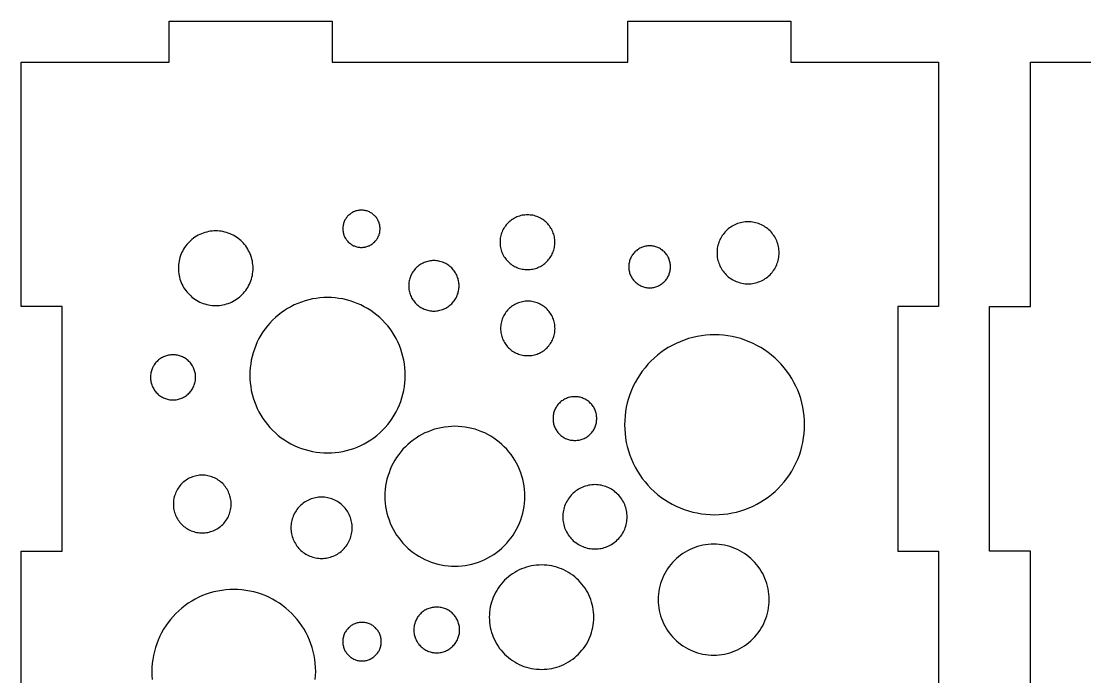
# Model space of a CAD drawing. Header units: millimetres. Extents: x 0 to 375, y -239 to 0.
# Drawn here: x 95 to 199.3, y -64.3 to 0 of the extents above; entities that cross this region are included whole.
import ezdxf

# ---------------------------------------------------------------- set-up
doc = ezdxf.new("R2010")
doc.units = ezdxf.units.MM
doc.layers.add('CUT', color=1, linetype='Continuous')

msp = doc.modelspace()

# ---------------------------------------------------------------- linework, layer by layer
at = {"layer": 'CUT'}
for points in [[(95, -76), (95, -52), (99, -52), (99, -28), (95, -28), (95, -4), (99, -4), (109.5, -4), (109.5, 0), (125.5, 0), (125.5, -4), (154.5, -4), (154.5, 0), (170.5, 0), (170.5, -4), (181, -4), (185, -4), (185, -28), (181, -28), (181, -52), (185, -52), (185, -76)], [(204.5, -124), (194, -124), (194, -100), (190, -100), (190, -76), (194, -76), (194, -52), (190, -52), (190, -28), (194, -28), (194, -4), (204.5, -4)], [(123.85, -64.58), (123.88, -64.19), (123.89, -63.79), (123.88, -63.4), (123.85, -63), (123.81, -62.61), (123.74, -62.22), (123.65, -61.84), (123.55, -61.46), (123.42, -61.08), (123.28, -60.72), (123.12, -60.35), (122.94, -60), (122.75, -59.66), (122.54, -59.33), (122.31, -59), (122.07, -58.69), (121.81, -58.39), (121.54, -58.11), (121.25, -57.84), (120.95, -57.58), (120.64, -57.33), (120.32, -57.11), (119.99, -56.9), (119.64, -56.7), (119.29, -56.52), (118.93, -56.36), (118.56, -56.22), (118.19, -56.1), (117.81, -55.99), (117.42, -55.91), (117.03, -55.84), (116.64, -55.79), (116.25, -55.76), (115.85, -55.75), (115.46, -55.76), (115.07, -55.79), (114.67, -55.84), (114.29, -55.91), (113.9, -55.99), (113.52, -56.1), (113.15, -56.22), (112.78, -56.36), (112.42, -56.52), (112.06, -56.7), (111.72, -56.9), (111.39, -57.11), (111.07, -57.33), (110.75, -57.58), (110.46, -57.84), (110.17, -58.11), (109.9, -58.39), (109.64, -58.69), (109.4, -59), (109.17, -59.33), (108.96, -59.66), (108.76, -60), (108.59, -60.35), (108.43, -60.72), (108.29, -61.08), (108.16, -61.46), (108.06, -61.84), (107.97, -62.22), (107.9, -62.61), (107.85, -63), (107.82, -63.4), (107.82, -63.79), (107.82, -64.19), (107.85, -64.58)]]:
    msp.add_lwpolyline(points, dxfattribs=at)
for points in [[(130.15, -20.81), (130.17, -20.72), (130.18, -20.63), (130.19, -20.54), (130.2, -20.45), (130.2, -20.36), (130.2, -20.27), (130.19, -20.18), (130.18, -20.1), (130.17, -20.01), (130.15, -19.92), (130.12, -19.83), (130.1, -19.75), (130.06, -19.66), (130.03, -19.58), (129.99, -19.5), (129.94, -19.42), (129.89, -19.35), (129.84, -19.27), (129.79, -19.2), (129.73, -19.14), (129.67, -19.07), (129.6, -19.01), (129.53, -18.95), (129.46, -18.9), (129.39, -18.84), (129.31, -18.8), (129.24, -18.75), (129.16, -18.71), (129.07, -18.67), (128.99, -18.64), (128.91, -18.61), (128.82, -18.59), (128.73, -18.57), (128.64, -18.56), (128.55, -18.54), (128.46, -18.54), (128.37, -18.54), (128.29, -18.54), (128.2, -18.54), (128.11, -18.56), (128.02, -18.57), (127.93, -18.59), (127.84, -18.61), (127.76, -18.64), (127.68, -18.67), (127.59, -18.71), (127.51, -18.75), (127.44, -18.8), (127.36, -18.84), (127.29, -18.9), (127.22, -18.95), (127.15, -19.01), (127.08, -19.07), (127.02, -19.14), (126.96, -19.2), (126.91, -19.27), (126.86, -19.35), (126.81, -19.42), (126.76, -19.5), (126.72, -19.58), (126.69, -19.66), (126.65, -19.75), (126.63, -19.83), (126.6, -19.92), (126.58, -20.01), (126.57, -20.1), (126.56, -20.18), (126.55, -20.27), (126.55, -20.36), (126.55, -20.45), (126.56, -20.54), (126.57, -20.63), (126.58, -20.72), (126.6, -20.81), (126.63, -20.89), (126.65, -20.98), (126.69, -21.06), (126.72, -21.14), (126.76, -21.23), (126.81, -21.3), (126.86, -21.38), (126.91, -21.45), (126.96, -21.52), (127.02, -21.59), (127.08, -21.66), (127.15, -21.72), (127.22, -21.78), (127.29, -21.83), (127.36, -21.88), (127.44, -21.93), (127.51, -21.98), (127.59, -22.02), (127.68, -22.05), (127.76, -22.08), (127.84, -22.11), (127.93, -22.14), (128.02, -22.16), (128.11, -22.17), (128.2, -22.18), (128.29, -22.19), (128.37, -22.19), (128.46, -22.19), (128.55, -22.18), (128.64, -22.17), (128.73, -22.16), (128.82, -22.14), (128.91, -22.11), (128.99, -22.08), (129.07, -22.05), (129.16, -22.02), (129.24, -21.98), (129.31, -21.93), (129.39, -21.88), (129.46, -21.83), (129.53, -21.78), (129.6, -21.72), (129.67, -21.66), (129.73, -21.59), (129.79, -21.52), (129.84, -21.45), (129.89, -21.38), (129.94, -21.3), (129.99, -21.23), (130.03, -21.14), (130.06, -21.06), (130.1, -20.98), (130.12, -20.89), (130.15, -20.81)], [(147.3, -22.21), (147.32, -22.08), (147.34, -21.95), (147.35, -21.81), (147.35, -21.68), (147.35, -21.55), (147.34, -21.42), (147.32, -21.29), (147.3, -21.16), (147.27, -21.03), (147.24, -20.9), (147.2, -20.78), (147.15, -20.65), (147.1, -20.53), (147.04, -20.41), (146.97, -20.3), (146.9, -20.19), (146.82, -20.08), (146.74, -19.98), (146.66, -19.88), (146.57, -19.78), (146.47, -19.69), (146.37, -19.6), (146.27, -19.52), (146.16, -19.45), (146.05, -19.38), (145.93, -19.31), (145.81, -19.25), (145.69, -19.2), (145.57, -19.15), (145.44, -19.11), (145.32, -19.07), (145.19, -19.04), (145.06, -19.02), (144.93, -19.01), (144.8, -19), (144.66, -18.99), (144.53, -19), (144.4, -19.01), (144.27, -19.02), (144.14, -19.04), (144.01, -19.07), (143.88, -19.11), (143.76, -19.15), (143.63, -19.2), (143.51, -19.25), (143.4, -19.31), (143.28, -19.38), (143.17, -19.45), (143.06, -19.52), (142.96, -19.6), (142.86, -19.69), (142.76, -19.78), (142.67, -19.88), (142.58, -19.98), (142.5, -20.08), (142.43, -20.19), (142.36, -20.3), (142.29, -20.41), (142.23, -20.53), (142.18, -20.65), (142.13, -20.78), (142.09, -20.9), (142.05, -21.03), (142.03, -21.16), (142, -21.29), (141.99, -21.42), (141.98, -21.55), (141.97, -21.68), (141.98, -21.81), (141.99, -21.95), (142, -22.08), (142.03, -22.21), (142.05, -22.34), (142.09, -22.46), (142.13, -22.59), (142.18, -22.71), (142.23, -22.83), (142.29, -22.95), (142.36, -23.07), (142.43, -23.18), (142.5, -23.29), (142.58, -23.39), (142.67, -23.49), (142.76, -23.58), (142.86, -23.68), (142.96, -23.76), (143.06, -23.84), (143.17, -23.92), (143.28, -23.99), (143.4, -24.06), (143.51, -24.11), (143.63, -24.17), (143.76, -24.22), (143.88, -24.26), (144.01, -24.29), (144.14, -24.32), (144.27, -24.34), (144.4, -24.36), (144.53, -24.37), (144.66, -24.37), (144.8, -24.37), (144.93, -24.36), (145.06, -24.34), (145.19, -24.32), (145.32, -24.29), (145.44, -24.26), (145.57, -24.22), (145.69, -24.17), (145.81, -24.11), (145.93, -24.06), (146.05, -23.99), (146.16, -23.92), (146.27, -23.84), (146.37, -23.76), (146.47, -23.68), (146.57, -23.58), (146.66, -23.49), (146.74, -23.39), (146.82, -23.29), (146.9, -23.18), (146.97, -23.07), (147.04, -22.95), (147.1, -22.83), (147.15, -22.71), (147.2, -22.59), (147.24, -22.46), (147.27, -22.34), (147.3, -22.21)], [(169.26, -23.46), (169.29, -23.31), (169.32, -23.17), (169.33, -23.02), (169.35, -22.87), (169.35, -22.72), (169.35, -22.57), (169.33, -22.42), (169.32, -22.27), (169.29, -22.12), (169.26, -21.98), (169.22, -21.84), (169.17, -21.69), (169.12, -21.55), (169.06, -21.42), (168.99, -21.28), (168.92, -21.15), (168.84, -21.03), (168.75, -20.91), (168.66, -20.79), (168.56, -20.67), (168.46, -20.57), (168.35, -20.46), (168.24, -20.37), (168.12, -20.27), (168, -20.19), (167.87, -20.11), (167.74, -20.03), (167.61, -19.97), (167.47, -19.91), (167.33, -19.85), (167.19, -19.81), (167.04, -19.77), (166.9, -19.73), (166.75, -19.71), (166.6, -19.69), (166.45, -19.68), (166.31, -19.68), (166.16, -19.68), (166.01, -19.69), (165.86, -19.71), (165.71, -19.73), (165.57, -19.77), (165.42, -19.81), (165.28, -19.85), (165.14, -19.91), (165, -19.97), (164.87, -20.03), (164.74, -20.11), (164.61, -20.19), (164.49, -20.27), (164.37, -20.37), (164.26, -20.46), (164.15, -20.57), (164.05, -20.67), (163.95, -20.79), (163.86, -20.91), (163.77, -21.03), (163.7, -21.15), (163.62, -21.28), (163.55, -21.42), (163.49, -21.55), (163.44, -21.69), (163.39, -21.84), (163.35, -21.98), (163.32, -22.12), (163.29, -22.27), (163.28, -22.42), (163.27, -22.57), (163.26, -22.72), (163.27, -22.87), (163.28, -23.02), (163.29, -23.17), (163.32, -23.31), (163.35, -23.46), (163.39, -23.6), (163.44, -23.74), (163.49, -23.88), (163.55, -24.02), (163.62, -24.15), (163.7, -24.28), (163.77, -24.41), (163.86, -24.53), (163.95, -24.65), (164.05, -24.76), (164.15, -24.87), (164.26, -24.97), (164.37, -25.07), (164.49, -25.16), (164.61, -25.25), (164.74, -25.33), (164.87, -25.4), (165, -25.47), (165.14, -25.53), (165.28, -25.58), (165.42, -25.63), (165.57, -25.67), (165.71, -25.7), (165.86, -25.73), (166.01, -25.75), (166.16, -25.76), (166.31, -25.76), (166.45, -25.76), (166.6, -25.75), (166.75, -25.73), (166.9, -25.7), (167.04, -25.67), (167.19, -25.63), (167.33, -25.58), (167.47, -25.53), (167.61, -25.47), (167.74, -25.4), (167.87, -25.33), (168, -25.25), (168.12, -25.16), (168.24, -25.07), (168.35, -24.97), (168.46, -24.87), (168.56, -24.76), (168.66, -24.65), (168.75, -24.53), (168.84, -24.41), (168.92, -24.28), (168.99, -24.15), (169.06, -24.02), (169.12, -23.88), (169.17, -23.74), (169.22, -23.6), (169.26, -23.46)], [(117.63, -25.12), (117.67, -24.95), (117.7, -24.77), (117.72, -24.59), (117.74, -24.41), (117.74, -24.23), (117.74, -24.05), (117.72, -23.88), (117.7, -23.7), (117.67, -23.52), (117.63, -23.34), (117.58, -23.17), (117.53, -23), (117.46, -22.83), (117.39, -22.67), (117.31, -22.51), (117.22, -22.35), (117.12, -22.2), (117.02, -22.05), (116.91, -21.91), (116.79, -21.77), (116.67, -21.64), (116.54, -21.52), (116.4, -21.4), (116.26, -21.29), (116.11, -21.19), (115.96, -21.09), (115.8, -21), (115.64, -20.92), (115.48, -20.85), (115.31, -20.78), (115.14, -20.73), (114.97, -20.68), (114.79, -20.64), (114.61, -20.61), (114.44, -20.59), (114.26, -20.57), (114.08, -20.57), (113.9, -20.57), (113.72, -20.59), (113.54, -20.61), (113.36, -20.64), (113.19, -20.68), (113.01, -20.73), (112.84, -20.78), (112.67, -20.85), (112.51, -20.92), (112.35, -21), (112.19, -21.09), (112.04, -21.19), (111.89, -21.29), (111.75, -21.4), (111.62, -21.52), (111.49, -21.64), (111.36, -21.77), (111.24, -21.91), (111.13, -22.05), (111.03, -22.2), (110.93, -22.35), (110.85, -22.51), (110.76, -22.67), (110.69, -22.83), (110.63, -23), (110.57, -23.17), (110.52, -23.34), (110.48, -23.52), (110.45, -23.7), (110.43, -23.88), (110.42, -24.05), (110.41, -24.23), (110.42, -24.41), (110.43, -24.59), (110.45, -24.77), (110.48, -24.95), (110.52, -25.12), (110.57, -25.3), (110.63, -25.47), (110.69, -25.64), (110.76, -25.8), (110.85, -25.96), (110.93, -26.12), (111.03, -26.27), (111.13, -26.42), (111.24, -26.56), (111.36, -26.69), (111.49, -26.82), (111.62, -26.95), (111.75, -27.07), (111.89, -27.18), (112.04, -27.28), (112.19, -27.38), (112.35, -27.47), (112.51, -27.55), (112.67, -27.62), (112.84, -27.68), (113.01, -27.74), (113.19, -27.79), (113.36, -27.83), (113.54, -27.86), (113.72, -27.88), (113.9, -27.89), (114.08, -27.9), (114.26, -27.89), (114.44, -27.88), (114.61, -27.86), (114.79, -27.83), (114.97, -27.79), (115.14, -27.74), (115.31, -27.68), (115.48, -27.62), (115.64, -27.55), (115.8, -27.47), (115.96, -27.38), (116.11, -27.28), (116.26, -27.18), (116.4, -27.07), (116.54, -26.95), (116.67, -26.82), (116.79, -26.69), (116.91, -26.56), (117.02, -26.42), (117.12, -26.27), (117.22, -26.12), (117.31, -25.96), (117.39, -25.8), (117.46, -25.64), (117.53, -25.47), (117.58, -25.3), (117.63, -25.12)], [(158.64, -24.59), (158.66, -24.49), (158.68, -24.39), (158.69, -24.29), (158.7, -24.19), (158.7, -24.09), (158.7, -23.99), (158.69, -23.89), (158.68, -23.79), (158.66, -23.69), (158.64, -23.59), (158.61, -23.5), (158.58, -23.4), (158.55, -23.31), (158.51, -23.21), (158.46, -23.12), (158.41, -23.04), (158.36, -22.95), (158.3, -22.87), (158.24, -22.79), (158.17, -22.71), (158.1, -22.64), (158.03, -22.57), (157.95, -22.51), (157.87, -22.44), (157.79, -22.39), (157.71, -22.33), (157.62, -22.28), (157.53, -22.24), (157.44, -22.2), (157.34, -22.16), (157.25, -22.13), (157.15, -22.1), (157.05, -22.08), (156.95, -22.06), (156.85, -22.05), (156.75, -22.04), (156.65, -22.04), (156.55, -22.04), (156.45, -22.05), (156.35, -22.06), (156.25, -22.08), (156.15, -22.1), (156.05, -22.13), (155.96, -22.16), (155.86, -22.2), (155.77, -22.24), (155.68, -22.28), (155.59, -22.33), (155.51, -22.39), (155.43, -22.44), (155.35, -22.51), (155.27, -22.57), (155.2, -22.64), (155.13, -22.71), (155.06, -22.79), (155, -22.87), (154.94, -22.95), (154.89, -23.04), (154.84, -23.12), (154.79, -23.21), (154.75, -23.31), (154.72, -23.4), (154.69, -23.5), (154.66, -23.59), (154.64, -23.69), (154.62, -23.79), (154.61, -23.89), (154.6, -23.99), (154.6, -24.09), (154.6, -24.19), (154.61, -24.29), (154.62, -24.39), (154.64, -24.49), (154.66, -24.59), (154.69, -24.69), (154.72, -24.78), (154.75, -24.88), (154.79, -24.97), (154.84, -25.06), (154.89, -25.15), (154.94, -25.23), (155, -25.32), (155.06, -25.39), (155.13, -25.47), (155.2, -25.54), (155.27, -25.61), (155.35, -25.68), (155.43, -25.74), (155.51, -25.8), (155.59, -25.85), (155.68, -25.9), (155.77, -25.95), (155.86, -25.99), (155.96, -26.03), (156.05, -26.06), (156.15, -26.08), (156.25, -26.11), (156.35, -26.12), (156.45, -26.14), (156.55, -26.14), (156.65, -26.15), (156.75, -26.14), (156.85, -26.14), (156.95, -26.12), (157.05, -26.11), (157.15, -26.08), (157.25, -26.06), (157.34, -26.03), (157.44, -25.99), (157.53, -25.95), (157.62, -25.9), (157.71, -25.85), (157.79, -25.8), (157.87, -25.74), (157.95, -25.68), (158.03, -25.61), (158.1, -25.54), (158.17, -25.47), (158.24, -25.39), (158.3, -25.32), (158.36, -25.23), (158.41, -25.15), (158.46, -25.06), (158.51, -24.97), (158.55, -24.88), (158.58, -24.78), (158.61, -24.69), (158.64, -24.59)], [(137.88, -26.56), (137.91, -26.44), (137.93, -26.32), (137.94, -26.2), (137.95, -26.08), (137.95, -25.96), (137.95, -25.84), (137.94, -25.72), (137.93, -25.6), (137.91, -25.48), (137.88, -25.36), (137.85, -25.24), (137.81, -25.13), (137.77, -25.01), (137.72, -24.9), (137.66, -24.8), (137.6, -24.69), (137.54, -24.59), (137.47, -24.49), (137.39, -24.39), (137.31, -24.3), (137.23, -24.21), (137.14, -24.13), (137.05, -24.05), (136.96, -23.98), (136.86, -23.91), (136.75, -23.84), (136.65, -23.78), (136.54, -23.73), (136.43, -23.68), (136.32, -23.63), (136.2, -23.6), (136.08, -23.56), (135.97, -23.54), (135.85, -23.52), (135.73, -23.5), (135.6, -23.49), (135.48, -23.49), (135.36, -23.49), (135.24, -23.5), (135.12, -23.52), (135, -23.54), (134.88, -23.56), (134.77, -23.6), (134.65, -23.63), (134.54, -23.68), (134.43, -23.73), (134.32, -23.78), (134.21, -23.84), (134.11, -23.91), (134.01, -23.98), (133.91, -24.05), (133.82, -24.13), (133.73, -24.21), (133.65, -24.3), (133.57, -24.39), (133.5, -24.49), (133.43, -24.59), (133.36, -24.69), (133.3, -24.8), (133.25, -24.9), (133.2, -25.01), (133.16, -25.13), (133.12, -25.24), (133.08, -25.36), (133.06, -25.48), (133.04, -25.6), (133.02, -25.72), (133.01, -25.84), (133.01, -25.96), (133.01, -26.08), (133.02, -26.2), (133.04, -26.32), (133.06, -26.44), (133.08, -26.56), (133.12, -26.68), (133.16, -26.79), (133.2, -26.91), (133.25, -27.02), (133.3, -27.13), (133.36, -27.23), (133.43, -27.33), (133.5, -27.43), (133.57, -27.53), (133.65, -27.62), (133.73, -27.71), (133.82, -27.79), (133.91, -27.87), (134.01, -27.95), (134.11, -28.02), (134.21, -28.08), (134.32, -28.14), (134.43, -28.2), (134.54, -28.24), (134.65, -28.29), (134.77, -28.33), (134.88, -28.36), (135, -28.39), (135.12, -28.41), (135.24, -28.42), (135.36, -28.43), (135.48, -28.43), (135.6, -28.43), (135.73, -28.42), (135.85, -28.41), (135.97, -28.39), (136.08, -28.36), (136.2, -28.33), (136.32, -28.29), (136.43, -28.24), (136.54, -28.2), (136.65, -28.14), (136.75, -28.08), (136.86, -28.02), (136.96, -27.95), (137.05, -27.87), (137.14, -27.79), (137.23, -27.71), (137.31, -27.62), (137.39, -27.53), (137.47, -27.43), (137.54, -27.33), (137.6, -27.23), (137.66, -27.13), (137.72, -27.02), (137.77, -26.91), (137.81, -26.79), (137.85, -26.68), (137.88, -26.56)], [(132.53, -36.22), (132.6, -35.85), (132.64, -35.48), (132.67, -35.11), (132.68, -34.73), (132.67, -34.36), (132.64, -33.99), (132.6, -33.61), (132.53, -33.24), (132.45, -32.88), (132.35, -32.52), (132.23, -32.16), (132.1, -31.81), (131.95, -31.47), (131.78, -31.14), (131.59, -30.81), (131.39, -30.49), (131.18, -30.19), (130.95, -29.89), (130.7, -29.61), (130.45, -29.34), (130.17, -29.08), (129.89, -28.84), (129.6, -28.61), (129.29, -28.39), (128.97, -28.19), (128.65, -28.01), (128.31, -27.84), (127.97, -27.69), (127.62, -27.55), (127.27, -27.43), (126.9, -27.33), (126.54, -27.25), (126.17, -27.19), (125.8, -27.14), (125.43, -27.11), (125.05, -27.1), (124.68, -27.11), (124.3, -27.14), (123.93, -27.19), (123.56, -27.25), (123.2, -27.33), (122.84, -27.43), (122.48, -27.55), (122.13, -27.69), (121.79, -27.84), (121.46, -28.01), (121.13, -28.19), (120.81, -28.39), (120.51, -28.61), (120.21, -28.84), (119.93, -29.08), (119.66, -29.34), (119.4, -29.61), (119.15, -29.89), (118.92, -30.19), (118.71, -30.49), (118.51, -30.81), (118.32, -31.14), (118.16, -31.47), (118, -31.81), (117.87, -32.16), (117.75, -32.52), (117.65, -32.88), (117.57, -33.24), (117.51, -33.61), (117.46, -33.99), (117.43, -34.36), (117.42, -34.73), (117.43, -35.11), (117.46, -35.48), (117.51, -35.85), (117.57, -36.22), (117.65, -36.59), (117.75, -36.95), (117.87, -37.3), (118, -37.65), (118.16, -37.99), (118.32, -38.33), (118.51, -38.65), (118.71, -38.97), (118.92, -39.28), (119.15, -39.57), (119.4, -39.86), (119.66, -40.13), (119.93, -40.38), (120.21, -40.63), (120.51, -40.86), (120.81, -41.08), (121.13, -41.28), (121.46, -41.46), (121.79, -41.63), (122.13, -41.78), (122.48, -41.92), (122.84, -42.03), (123.2, -42.13), (123.56, -42.21), (123.93, -42.28), (124.3, -42.32), (124.68, -42.35), (125.05, -42.36), (125.43, -42.35), (125.8, -42.32), (126.17, -42.28), (126.54, -42.21), (126.9, -42.13), (127.27, -42.03), (127.62, -41.92), (127.97, -41.78), (128.31, -41.63), (128.65, -41.46), (128.97, -41.28), (129.29, -41.08), (129.6, -40.86), (129.89, -40.63), (130.17, -40.38), (130.45, -40.13), (130.7, -39.86), (130.95, -39.57), (131.18, -39.28), (131.39, -38.97), (131.59, -38.65), (131.78, -38.33), (131.95, -37.99), (132.1, -37.65), (132.23, -37.3), (132.35, -36.95), (132.45, -36.59), (132.53, -36.22)], [(147.29, -30.79), (147.32, -30.66), (147.34, -30.53), (147.35, -30.4), (147.36, -30.27), (147.37, -30.14), (147.36, -30.01), (147.35, -29.88), (147.34, -29.75), (147.32, -29.62), (147.29, -29.49), (147.25, -29.36), (147.21, -29.24), (147.16, -29.12), (147.11, -29), (147.05, -28.88), (146.99, -28.77), (146.92, -28.66), (146.84, -28.55), (146.76, -28.45), (146.67, -28.35), (146.58, -28.25), (146.49, -28.16), (146.39, -28.07), (146.29, -27.99), (146.18, -27.92), (146.07, -27.85), (145.95, -27.78), (145.84, -27.72), (145.72, -27.67), (145.6, -27.62), (145.47, -27.58), (145.34, -27.55), (145.22, -27.52), (145.09, -27.5), (144.96, -27.48), (144.83, -27.47), (144.69, -27.47), (144.56, -27.47), (144.43, -27.48), (144.3, -27.5), (144.17, -27.52), (144.05, -27.55), (143.92, -27.58), (143.79, -27.62), (143.67, -27.67), (143.55, -27.72), (143.44, -27.78), (143.32, -27.85), (143.21, -27.92), (143.1, -27.99), (143, -28.07), (142.9, -28.16), (142.81, -28.25), (142.71, -28.35), (142.63, -28.45), (142.55, -28.55), (142.47, -28.66), (142.4, -28.77), (142.34, -28.88), (142.28, -29), (142.23, -29.12), (142.18, -29.24), (142.14, -29.36), (142.1, -29.49), (142.07, -29.62), (142.05, -29.75), (142.04, -29.88), (142.03, -30.01), (142.02, -30.14), (142.03, -30.27), (142.04, -30.4), (142.05, -30.53), (142.07, -30.66), (142.1, -30.79), (142.14, -30.92), (142.18, -31.04), (142.23, -31.16), (142.28, -31.28), (142.34, -31.4), (142.4, -31.51), (142.47, -31.63), (142.55, -31.73), (142.63, -31.84), (142.71, -31.94), (142.81, -32.03), (142.9, -32.12), (143, -32.21), (143.1, -32.29), (143.21, -32.36), (143.32, -32.43), (143.44, -32.5), (143.55, -32.56), (143.67, -32.61), (143.79, -32.66), (143.92, -32.7), (144.05, -32.73), (144.17, -32.76), (144.3, -32.78), (144.43, -32.8), (144.56, -32.81), (144.69, -32.81), (144.83, -32.81), (144.96, -32.8), (145.09, -32.78), (145.22, -32.76), (145.34, -32.73), (145.47, -32.7), (145.6, -32.66), (145.72, -32.61), (145.84, -32.56), (145.95, -32.5), (146.07, -32.43), (146.18, -32.36), (146.29, -32.29), (146.39, -32.21), (146.49, -32.12), (146.58, -32.03), (146.67, -31.94), (146.76, -31.84), (146.84, -31.73), (146.92, -31.63), (146.99, -31.51), (147.05, -31.4), (147.11, -31.28), (147.16, -31.16), (147.21, -31.04), (147.25, -30.92), (147.29, -30.79)], [(171.68, -41.32), (171.76, -40.89), (171.81, -40.46), (171.84, -40.03), (171.85, -39.59), (171.84, -39.16), (171.81, -38.73), (171.76, -38.3), (171.68, -37.87), (171.59, -37.45), (171.47, -37.03), (171.34, -36.62), (171.18, -36.21), (171, -35.82), (170.81, -35.43), (170.6, -35.05), (170.36, -34.69), (170.11, -34.33), (169.85, -33.99), (169.56, -33.66), (169.27, -33.35), (168.95, -33.05), (168.62, -32.77), (168.28, -32.5), (167.93, -32.25), (167.56, -32.02), (167.18, -31.81), (166.8, -31.61), (166.4, -31.44), (166, -31.28), (165.59, -31.14), (165.17, -31.03), (164.74, -30.93), (164.32, -30.86), (163.89, -30.81), (163.46, -30.77), (163.02, -30.76), (162.59, -30.77), (162.16, -30.81), (161.73, -30.86), (161.3, -30.93), (160.88, -31.03), (160.46, -31.14), (160.05, -31.28), (159.64, -31.44), (159.25, -31.61), (158.86, -31.81), (158.48, -32.02), (158.12, -32.25), (157.76, -32.5), (157.42, -32.77), (157.09, -33.05), (156.78, -33.35), (156.48, -33.66), (156.2, -33.99), (155.93, -34.33), (155.68, -34.69), (155.45, -35.05), (155.24, -35.43), (155.04, -35.82), (154.86, -36.21), (154.71, -36.62), (154.57, -37.03), (154.46, -37.45), (154.36, -37.87), (154.29, -38.3), (154.24, -38.73), (154.2, -39.16), (154.19, -39.59), (154.2, -40.03), (154.24, -40.46), (154.29, -40.89), (154.36, -41.32), (154.46, -41.74), (154.57, -42.16), (154.71, -42.57), (154.86, -42.97), (155.04, -43.37), (155.24, -43.76), (155.45, -44.13), (155.68, -44.5), (155.93, -44.85), (156.2, -45.19), (156.48, -45.52), (156.78, -45.84), (157.09, -46.14), (157.42, -46.42), (157.76, -46.69), (158.12, -46.93), (158.48, -47.17), (158.86, -47.38), (159.25, -47.58), (159.64, -47.75), (160.05, -47.91), (160.46, -48.04), (160.88, -48.16), (161.3, -48.25), (161.73, -48.33), (162.16, -48.38), (162.59, -48.41), (163.02, -48.42), (163.46, -48.41), (163.89, -48.38), (164.32, -48.33), (164.74, -48.25), (165.17, -48.16), (165.59, -48.04), (166, -47.91), (166.4, -47.75), (166.8, -47.58), (167.18, -47.38), (167.56, -47.17), (167.93, -46.93), (168.28, -46.69), (168.62, -46.42), (168.95, -46.14), (169.27, -45.84), (169.56, -45.52), (169.85, -45.19), (170.11, -44.85), (170.36, -44.5), (170.6, -44.13), (170.81, -43.76), (171, -43.37), (171.18, -42.97), (171.34, -42.57), (171.47, -42.16), (171.59, -41.74), (171.68, -41.32)], [(112.06, -35.37), (112.08, -35.26), (112.09, -35.16), (112.1, -35.05), (112.1, -34.94), (112.1, -34.83), (112.09, -34.72), (112.08, -34.61), (112.06, -34.51), (112.03, -34.4), (112, -34.3), (111.97, -34.19), (111.93, -34.09), (111.89, -33.99), (111.84, -33.89), (111.79, -33.8), (111.73, -33.71), (111.66, -33.62), (111.6, -33.53), (111.53, -33.45), (111.45, -33.37), (111.37, -33.3), (111.29, -33.23), (111.21, -33.16), (111.12, -33.1), (111.02, -33.04), (110.93, -32.99), (110.83, -32.94), (110.73, -32.89), (110.63, -32.85), (110.53, -32.82), (110.42, -32.79), (110.32, -32.77), (110.21, -32.75), (110.1, -32.74), (110, -32.73), (109.89, -32.72), (109.78, -32.73), (109.67, -32.74), (109.56, -32.75), (109.46, -32.77), (109.35, -32.79), (109.24, -32.82), (109.14, -32.85), (109.04, -32.89), (108.94, -32.94), (108.84, -32.99), (108.75, -33.04), (108.66, -33.1), (108.57, -33.16), (108.48, -33.23), (108.4, -33.3), (108.32, -33.37), (108.25, -33.45), (108.18, -33.53), (108.11, -33.62), (108.05, -33.71), (107.99, -33.8), (107.93, -33.89), (107.89, -33.99), (107.84, -34.09), (107.8, -34.19), (107.77, -34.3), (107.74, -34.4), (107.72, -34.51), (107.7, -34.61), (107.68, -34.72), (107.68, -34.83), (107.67, -34.94), (107.68, -35.05), (107.68, -35.16), (107.7, -35.26), (107.72, -35.37), (107.74, -35.48), (107.77, -35.58), (107.8, -35.68), (107.84, -35.79), (107.89, -35.88), (107.93, -35.98), (107.99, -36.08), (108.05, -36.17), (108.11, -36.26), (108.18, -36.34), (108.25, -36.42), (108.32, -36.5), (108.4, -36.58), (108.48, -36.65), (108.57, -36.72), (108.66, -36.78), (108.75, -36.84), (108.84, -36.89), (108.94, -36.94), (109.04, -36.98), (109.14, -37.02), (109.24, -37.06), (109.35, -37.09), (109.46, -37.11), (109.56, -37.13), (109.67, -37.14), (109.78, -37.15), (109.89, -37.15), (110, -37.15), (110.1, -37.14), (110.21, -37.13), (110.32, -37.11), (110.42, -37.09), (110.53, -37.06), (110.63, -37.02), (110.73, -36.98), (110.83, -36.94), (110.93, -36.89), (111.02, -36.84), (111.12, -36.78), (111.21, -36.72), (111.29, -36.65), (111.37, -36.58), (111.45, -36.5), (111.53, -36.42), (111.6, -36.34), (111.66, -36.26), (111.73, -36.17), (111.79, -36.08), (111.84, -35.98), (111.89, -35.88), (111.93, -35.79), (111.97, -35.68), (112, -35.58), (112.03, -35.48), (112.06, -35.37)], [(151.42, -39.4), (151.44, -39.3), (151.45, -39.19), (151.46, -39.09), (151.46, -38.98), (151.46, -38.88), (151.45, -38.77), (151.44, -38.67), (151.42, -38.57), (151.4, -38.46), (151.37, -38.36), (151.34, -38.26), (151.3, -38.16), (151.26, -38.07), (151.21, -37.97), (151.16, -37.88), (151.1, -37.79), (151.04, -37.7), (150.98, -37.62), (150.91, -37.54), (150.83, -37.47), (150.76, -37.39), (150.68, -37.32), (150.59, -37.26), (150.51, -37.2), (150.42, -37.14), (150.33, -37.09), (150.23, -37.04), (150.14, -37), (150.04, -36.96), (149.94, -36.93), (149.84, -36.9), (149.73, -36.88), (149.63, -36.86), (149.53, -36.85), (149.42, -36.84), (149.31, -36.84), (149.21, -36.84), (149.1, -36.85), (149, -36.86), (148.9, -36.88), (148.79, -36.9), (148.69, -36.93), (148.59, -36.96), (148.49, -37), (148.4, -37.04), (148.3, -37.09), (148.21, -37.14), (148.12, -37.2), (148.03, -37.26), (147.95, -37.32), (147.87, -37.39), (147.8, -37.47), (147.72, -37.54), (147.65, -37.62), (147.59, -37.7), (147.53, -37.79), (147.47, -37.88), (147.42, -37.97), (147.37, -38.07), (147.33, -38.16), (147.29, -38.26), (147.26, -38.36), (147.23, -38.46), (147.21, -38.57), (147.19, -38.67), (147.18, -38.77), (147.17, -38.88), (147.17, -38.98), (147.17, -39.09), (147.18, -39.19), (147.19, -39.3), (147.21, -39.4), (147.23, -39.51), (147.26, -39.61), (147.29, -39.71), (147.33, -39.81), (147.37, -39.9), (147.42, -40), (147.47, -40.09), (147.53, -40.18), (147.59, -40.26), (147.65, -40.35), (147.72, -40.43), (147.8, -40.5), (147.87, -40.58), (147.95, -40.65), (148.03, -40.71), (148.12, -40.77), (148.21, -40.83), (148.3, -40.88), (148.4, -40.93), (148.49, -40.97), (148.59, -41.01), (148.69, -41.04), (148.79, -41.07), (148.9, -41.09), (149, -41.11), (149.1, -41.12), (149.21, -41.13), (149.31, -41.13), (149.42, -41.13), (149.53, -41.12), (149.63, -41.11), (149.73, -41.09), (149.84, -41.07), (149.94, -41.04), (150.04, -41.01), (150.14, -40.97), (150.23, -40.93), (150.33, -40.88), (150.42, -40.83), (150.51, -40.77), (150.59, -40.71), (150.68, -40.65), (150.76, -40.58), (150.83, -40.5), (150.91, -40.43), (150.98, -40.35), (151.04, -40.26), (151.1, -40.18), (151.16, -40.09), (151.21, -40), (151.26, -39.9), (151.3, -39.81), (151.34, -39.71), (151.37, -39.61), (151.4, -39.51), (151.42, -39.4)], [(144.2, -48.28), (144.27, -47.95), (144.33, -47.62), (144.37, -47.28), (144.4, -46.95), (144.4, -46.61), (144.4, -46.27), (144.37, -45.94), (144.33, -45.6), (144.27, -45.27), (144.2, -44.94), (144.11, -44.62), (144, -44.3), (143.88, -43.98), (143.75, -43.67), (143.59, -43.37), (143.43, -43.08), (143.25, -42.8), (143.05, -42.52), (142.85, -42.25), (142.63, -42), (142.39, -41.76), (142.15, -41.52), (141.9, -41.3), (141.63, -41.1), (141.35, -40.9), (141.07, -40.72), (140.78, -40.56), (140.48, -40.4), (140.17, -40.27), (139.85, -40.15), (139.53, -40.04), (139.21, -39.95), (138.88, -39.88), (138.55, -39.82), (138.21, -39.78), (137.88, -39.75), (137.54, -39.74), (137.2, -39.75), (136.87, -39.78), (136.53, -39.82), (136.2, -39.88), (135.87, -39.95), (135.55, -40.04), (135.23, -40.15), (134.91, -40.27), (134.61, -40.4), (134.3, -40.56), (134.01, -40.72), (133.73, -40.9), (133.45, -41.1), (133.19, -41.3), (132.93, -41.52), (132.69, -41.76), (132.45, -42), (132.23, -42.25), (132.03, -42.52), (131.83, -42.8), (131.65, -43.08), (131.49, -43.37), (131.33, -43.67), (131.2, -43.98), (131.08, -44.3), (130.97, -44.62), (130.88, -44.94), (130.81, -45.27), (130.75, -45.6), (130.71, -45.94), (130.68, -46.27), (130.68, -46.61), (130.68, -46.95), (130.71, -47.28), (130.75, -47.62), (130.81, -47.95), (130.88, -48.28), (130.97, -48.6), (131.08, -48.92), (131.2, -49.24), (131.33, -49.54), (131.49, -49.85), (131.65, -50.14), (131.83, -50.42), (132.03, -50.7), (132.23, -50.96), (132.45, -51.22), (132.69, -51.46), (132.93, -51.7), (133.19, -51.92), (133.45, -52.12), (133.73, -52.32), (134.01, -52.5), (134.3, -52.66), (134.61, -52.81), (134.91, -52.95), (135.23, -53.07), (135.55, -53.18), (135.87, -53.27), (136.2, -53.34), (136.53, -53.4), (136.87, -53.44), (137.2, -53.47), (137.54, -53.47), (137.88, -53.47), (138.21, -53.44), (138.55, -53.4), (138.88, -53.34), (139.21, -53.27), (139.53, -53.18), (139.85, -53.07), (140.17, -52.95), (140.48, -52.81), (140.78, -52.66), (141.07, -52.5), (141.35, -52.32), (141.63, -52.12), (141.9, -51.92), (142.15, -51.7), (142.39, -51.46), (142.63, -51.22), (142.85, -50.96), (143.05, -50.7), (143.25, -50.42), (143.43, -50.14), (143.59, -49.85), (143.75, -49.54), (143.88, -49.24), (144, -48.92), (144.11, -48.6), (144.2, -48.28)], [(115.53, -47.93), (115.56, -47.79), (115.58, -47.65), (115.59, -47.51), (115.59, -47.37), (115.59, -47.23), (115.58, -47.1), (115.56, -46.96), (115.53, -46.82), (115.5, -46.68), (115.47, -46.55), (115.42, -46.42), (115.37, -46.29), (115.32, -46.16), (115.25, -46.04), (115.19, -45.92), (115.11, -45.8), (115.03, -45.68), (114.95, -45.58), (114.86, -45.47), (114.76, -45.37), (114.66, -45.27), (114.55, -45.18), (114.44, -45.1), (114.33, -45.02), (114.21, -44.94), (114.09, -44.87), (113.97, -44.81), (113.84, -44.76), (113.71, -44.7), (113.58, -44.66), (113.44, -44.62), (113.31, -44.59), (113.17, -44.57), (113.03, -44.55), (112.89, -44.54), (112.76, -44.54), (112.62, -44.54), (112.48, -44.55), (112.34, -44.57), (112.2, -44.59), (112.07, -44.62), (111.93, -44.66), (111.8, -44.7), (111.67, -44.76), (111.54, -44.81), (111.42, -44.87), (111.3, -44.94), (111.18, -45.02), (111.07, -45.1), (110.96, -45.18), (110.85, -45.27), (110.75, -45.37), (110.66, -45.47), (110.57, -45.58), (110.48, -45.68), (110.4, -45.8), (110.33, -45.92), (110.26, -46.04), (110.19, -46.16), (110.14, -46.29), (110.09, -46.42), (110.04, -46.55), (110.01, -46.68), (109.98, -46.82), (109.95, -46.96), (109.94, -47.1), (109.93, -47.23), (109.92, -47.37), (109.93, -47.51), (109.94, -47.65), (109.95, -47.79), (109.98, -47.93), (110.01, -48.06), (110.04, -48.2), (110.09, -48.33), (110.14, -48.46), (110.19, -48.58), (110.26, -48.71), (110.33, -48.83), (110.4, -48.95), (110.48, -49.06), (110.57, -49.17), (110.66, -49.28), (110.75, -49.38), (110.85, -49.47), (110.96, -49.56), (111.07, -49.65), (111.18, -49.73), (111.3, -49.8), (111.42, -49.87), (111.54, -49.93), (111.67, -49.99), (111.8, -50.04), (111.93, -50.08), (112.07, -50.12), (112.2, -50.15), (112.34, -50.18), (112.48, -50.19), (112.62, -50.2), (112.76, -50.21), (112.89, -50.2), (113.03, -50.19), (113.17, -50.18), (113.31, -50.15), (113.44, -50.12), (113.58, -50.08), (113.71, -50.04), (113.84, -49.99), (113.97, -49.93), (114.09, -49.87), (114.21, -49.8), (114.33, -49.73), (114.44, -49.65), (114.55, -49.56), (114.66, -49.47), (114.76, -49.38), (114.86, -49.28), (114.95, -49.17), (115.03, -49.06), (115.11, -48.95), (115.19, -48.83), (115.25, -48.71), (115.32, -48.58), (115.37, -48.46), (115.42, -48.33), (115.47, -48.2), (115.5, -48.06), (115.53, -47.93)], [(154.34, -49.39), (154.38, -49.24), (154.4, -49.09), (154.42, -48.94), (154.43, -48.78), (154.44, -48.63), (154.43, -48.47), (154.42, -48.32), (154.4, -48.17), (154.38, -48.01), (154.34, -47.86), (154.3, -47.71), (154.25, -47.57), (154.2, -47.42), (154.14, -47.28), (154.07, -47.14), (153.99, -47.01), (153.91, -46.88), (153.82, -46.75), (153.72, -46.63), (153.62, -46.51), (153.51, -46.4), (153.4, -46.29), (153.28, -46.19), (153.16, -46.09), (153.04, -46), (152.91, -45.92), (152.77, -45.85), (152.63, -45.78), (152.49, -45.71), (152.35, -45.66), (152.2, -45.61), (152.05, -45.57), (151.9, -45.53), (151.75, -45.51), (151.59, -45.49), (151.44, -45.48), (151.28, -45.47), (151.13, -45.48), (150.97, -45.49), (150.82, -45.51), (150.67, -45.53), (150.52, -45.57), (150.37, -45.61), (150.22, -45.66), (150.08, -45.71), (149.93, -45.78), (149.8, -45.85), (149.66, -45.92), (149.53, -46), (149.4, -46.09), (149.28, -46.19), (149.16, -46.29), (149.05, -46.4), (148.95, -46.51), (148.84, -46.63), (148.75, -46.75), (148.66, -46.88), (148.58, -47.01), (148.5, -47.14), (148.43, -47.28), (148.37, -47.42), (148.31, -47.57), (148.26, -47.71), (148.22, -47.86), (148.19, -48.01), (148.16, -48.17), (148.14, -48.32), (148.13, -48.47), (148.13, -48.63), (148.13, -48.78), (148.14, -48.94), (148.16, -49.09), (148.19, -49.24), (148.22, -49.39), (148.26, -49.54), (148.31, -49.69), (148.37, -49.84), (148.43, -49.98), (148.5, -50.11), (148.58, -50.25), (148.66, -50.38), (148.75, -50.51), (148.84, -50.63), (148.95, -50.75), (149.05, -50.86), (149.16, -50.97), (149.28, -51.07), (149.4, -51.16), (149.53, -51.25), (149.66, -51.33), (149.8, -51.41), (149.93, -51.48), (150.08, -51.54), (150.22, -51.6), (150.37, -51.65), (150.52, -51.69), (150.67, -51.72), (150.82, -51.75), (150.97, -51.77), (151.13, -51.78), (151.28, -51.78), (151.44, -51.78), (151.59, -51.77), (151.75, -51.75), (151.9, -51.72), (152.05, -51.69), (152.2, -51.65), (152.35, -51.6), (152.49, -51.54), (152.63, -51.48), (152.77, -51.41), (152.91, -51.33), (153.04, -51.25), (153.16, -51.16), (153.28, -51.07), (153.4, -50.97), (153.51, -50.86), (153.62, -50.75), (153.72, -50.63), (153.82, -50.51), (153.91, -50.38), (153.99, -50.25), (154.07, -50.11), (154.14, -49.98), (154.2, -49.84), (154.25, -49.69), (154.3, -49.54), (154.34, -49.39)], [(127.38, -50.43), (127.41, -50.28), (127.44, -50.14), (127.45, -49.99), (127.46, -49.85), (127.47, -49.7), (127.46, -49.55), (127.45, -49.4), (127.44, -49.26), (127.41, -49.11), (127.38, -48.97), (127.34, -48.83), (127.29, -48.69), (127.24, -48.55), (127.18, -48.41), (127.11, -48.28), (127.04, -48.15), (126.96, -48.03), (126.88, -47.91), (126.79, -47.79), (126.69, -47.68), (126.59, -47.57), (126.48, -47.47), (126.37, -47.38), (126.25, -47.28), (126.13, -47.2), (126.01, -47.12), (125.88, -47.05), (125.75, -46.98), (125.61, -46.92), (125.48, -46.87), (125.34, -46.82), (125.19, -46.78), (125.05, -46.75), (124.9, -46.73), (124.76, -46.71), (124.61, -46.7), (124.46, -46.69), (124.32, -46.7), (124.17, -46.71), (124.02, -46.73), (123.88, -46.75), (123.73, -46.78), (123.59, -46.82), (123.45, -46.87), (123.31, -46.92), (123.18, -46.98), (123.05, -47.05), (122.92, -47.12), (122.79, -47.2), (122.67, -47.28), (122.56, -47.38), (122.44, -47.47), (122.34, -47.57), (122.24, -47.68), (122.14, -47.79), (122.05, -47.91), (121.96, -48.03), (121.89, -48.15), (121.81, -48.28), (121.75, -48.41), (121.69, -48.55), (121.63, -48.69), (121.59, -48.83), (121.55, -48.97), (121.52, -49.11), (121.49, -49.26), (121.47, -49.4), (121.46, -49.55), (121.46, -49.7), (121.46, -49.85), (121.47, -49.99), (121.49, -50.14), (121.52, -50.28), (121.55, -50.43), (121.59, -50.57), (121.63, -50.71), (121.69, -50.85), (121.75, -50.98), (121.81, -51.11), (121.89, -51.24), (121.96, -51.37), (122.05, -51.49), (122.14, -51.6), (122.24, -51.72), (122.34, -51.82), (122.44, -51.92), (122.56, -52.02), (122.67, -52.11), (122.79, -52.2), (122.92, -52.28), (123.05, -52.35), (123.18, -52.41), (123.31, -52.47), (123.45, -52.53), (123.59, -52.57), (123.73, -52.61), (123.88, -52.65), (124.02, -52.67), (124.17, -52.69), (124.32, -52.7), (124.46, -52.7), (124.61, -52.7), (124.76, -52.69), (124.9, -52.67), (125.05, -52.65), (125.19, -52.61), (125.34, -52.57), (125.48, -52.53), (125.61, -52.47), (125.75, -52.41), (125.88, -52.35), (126.01, -52.28), (126.13, -52.2), (126.25, -52.11), (126.37, -52.02), (126.48, -51.92), (126.59, -51.82), (126.69, -51.72), (126.79, -51.6), (126.88, -51.49), (126.96, -51.37), (127.04, -51.24), (127.11, -51.11), (127.18, -50.98), (127.24, -50.85), (127.29, -50.71), (127.34, -50.57), (127.38, -50.43)], [(168.21, -58.08), (168.27, -57.82), (168.32, -57.55), (168.35, -57.29), (168.37, -57.02), (168.38, -56.76), (168.37, -56.49), (168.35, -56.22), (168.32, -55.96), (168.27, -55.69), (168.21, -55.43), (168.14, -55.18), (168.06, -54.92), (167.96, -54.67), (167.86, -54.43), (167.74, -54.19), (167.6, -53.96), (167.46, -53.73), (167.31, -53.51), (167.14, -53.3), (166.97, -53.1), (166.78, -52.91), (166.59, -52.72), (166.39, -52.55), (166.18, -52.38), (165.96, -52.23), (165.73, -52.09), (165.5, -51.95), (165.26, -51.83), (165.02, -51.73), (164.77, -51.63), (164.51, -51.55), (164.26, -51.47), (164, -51.42), (163.73, -51.37), (163.47, -51.34), (163.2, -51.32), (162.93, -51.31), (162.67, -51.32), (162.4, -51.34), (162.13, -51.37), (161.87, -51.42), (161.61, -51.47), (161.35, -51.55), (161.1, -51.63), (160.85, -51.73), (160.61, -51.83), (160.37, -51.95), (160.13, -52.09), (159.91, -52.23), (159.69, -52.38), (159.48, -52.55), (159.28, -52.72), (159.08, -52.91), (158.9, -53.1), (158.72, -53.3), (158.56, -53.51), (158.41, -53.73), (158.26, -53.96), (158.13, -54.19), (158.01, -54.43), (157.9, -54.67), (157.81, -54.92), (157.72, -55.18), (157.65, -55.43), (157.59, -55.69), (157.55, -55.96), (157.51, -56.22), (157.5, -56.49), (157.49, -56.76), (157.5, -57.02), (157.51, -57.29), (157.55, -57.55), (157.59, -57.82), (157.65, -58.08), (157.72, -58.34), (157.81, -58.59), (157.9, -58.84), (158.01, -59.08), (158.13, -59.32), (158.26, -59.55), (158.41, -59.78), (158.56, -60), (158.72, -60.21), (158.9, -60.41), (159.08, -60.61), (159.28, -60.79), (159.48, -60.96), (159.69, -61.13), (159.91, -61.28), (160.13, -61.43), (160.37, -61.56), (160.61, -61.68), (160.85, -61.79), (161.1, -61.88), (161.35, -61.97), (161.61, -62.04), (161.87, -62.1), (162.13, -62.14), (162.4, -62.17), (162.67, -62.19), (162.93, -62.2), (163.2, -62.19), (163.47, -62.17), (163.73, -62.14), (164, -62.1), (164.26, -62.04), (164.51, -61.97), (164.77, -61.88), (165.02, -61.79), (165.26, -61.68), (165.5, -61.56), (165.73, -61.43), (165.96, -61.28), (166.18, -61.13), (166.39, -60.96), (166.59, -60.79), (166.78, -60.61), (166.97, -60.41), (167.14, -60.21), (167.31, -60), (167.46, -59.78), (167.6, -59.55), (167.74, -59.32), (167.86, -59.08), (167.96, -58.84), (168.06, -58.59), (168.14, -58.34), (168.21, -58.08)], [(151.02, -59.72), (151.07, -59.47), (151.12, -59.23), (151.15, -58.98), (151.17, -58.72), (151.17, -58.47), (151.17, -58.22), (151.15, -57.97), (151.12, -57.72), (151.07, -57.47), (151.02, -57.23), (150.95, -56.99), (150.87, -56.75), (150.78, -56.51), (150.68, -56.28), (150.57, -56.06), (150.44, -55.84), (150.31, -55.63), (150.16, -55.42), (150.01, -55.22), (149.85, -55.03), (149.67, -54.85), (149.49, -54.68), (149.3, -54.51), (149.1, -54.36), (148.9, -54.21), (148.68, -54.08), (148.46, -53.95), (148.24, -53.84), (148.01, -53.74), (147.77, -53.65), (147.54, -53.57), (147.29, -53.5), (147.05, -53.45), (146.8, -53.4), (146.55, -53.37), (146.3, -53.36), (146.05, -53.35), (145.8, -53.36), (145.55, -53.37), (145.3, -53.4), (145.05, -53.45), (144.8, -53.5), (144.56, -53.57), (144.32, -53.65), (144.09, -53.74), (143.86, -53.84), (143.63, -53.95), (143.41, -54.08), (143.2, -54.21), (143, -54.36), (142.8, -54.51), (142.61, -54.68), (142.42, -54.85), (142.25, -55.03), (142.09, -55.22), (141.93, -55.42), (141.79, -55.63), (141.65, -55.84), (141.53, -56.06), (141.42, -56.28), (141.31, -56.51), (141.22, -56.75), (141.14, -56.99), (141.08, -57.23), (141.02, -57.47), (140.98, -57.72), (140.95, -57.97), (140.93, -58.22), (140.92, -58.47), (140.93, -58.72), (140.95, -58.98), (140.98, -59.23), (141.02, -59.47), (141.08, -59.72), (141.14, -59.96), (141.22, -60.2), (141.31, -60.43), (141.42, -60.66), (141.53, -60.89), (141.65, -61.11), (141.79, -61.32), (141.93, -61.53), (142.09, -61.72), (142.25, -61.91), (142.42, -62.1), (142.61, -62.27), (142.8, -62.43), (143, -62.59), (143.2, -62.73), (143.41, -62.87), (143.63, -62.99), (143.86, -63.11), (144.09, -63.21), (144.32, -63.3), (144.56, -63.38), (144.8, -63.44), (145.05, -63.5), (145.3, -63.54), (145.55, -63.57), (145.8, -63.59), (146.05, -63.6), (146.3, -63.59), (146.55, -63.57), (146.8, -63.54), (147.05, -63.5), (147.29, -63.44), (147.54, -63.38), (147.77, -63.3), (148.01, -63.21), (148.24, -63.11), (148.46, -62.99), (148.68, -62.87), (148.9, -62.73), (149.1, -62.59), (149.3, -62.43), (149.49, -62.27), (149.67, -62.1), (149.85, -61.91), (150.01, -61.72), (150.16, -61.53), (150.31, -61.32), (150.44, -61.11), (150.57, -60.89), (150.68, -60.66), (150.78, -60.43), (150.87, -60.2), (150.95, -59.96), (151.02, -59.72)], [(137.96, -60.16), (137.98, -60.06), (137.99, -59.95), (138, -59.84), (138, -59.73), (138, -59.62), (137.99, -59.51), (137.98, -59.4), (137.96, -59.29), (137.93, -59.18), (137.9, -59.08), (137.87, -58.97), (137.83, -58.87), (137.79, -58.77), (137.74, -58.67), (137.68, -58.57), (137.62, -58.48), (137.56, -58.39), (137.49, -58.3), (137.42, -58.22), (137.34, -58.14), (137.26, -58.06), (137.18, -57.99), (137.09, -57.92), (137, -57.86), (136.91, -57.8), (136.81, -57.75), (136.72, -57.7), (136.62, -57.65), (136.51, -57.61), (136.41, -57.58), (136.3, -57.55), (136.19, -57.53), (136.09, -57.51), (135.98, -57.49), (135.87, -57.49), (135.76, -57.48), (135.65, -57.49), (135.54, -57.49), (135.43, -57.51), (135.32, -57.53), (135.21, -57.55), (135.11, -57.58), (135, -57.61), (134.9, -57.65), (134.8, -57.7), (134.7, -57.75), (134.6, -57.8), (134.51, -57.86), (134.42, -57.92), (134.33, -57.99), (134.25, -58.06), (134.17, -58.14), (134.09, -58.22), (134.02, -58.3), (133.96, -58.39), (133.89, -58.48), (133.83, -58.57), (133.78, -58.67), (133.73, -58.77), (133.68, -58.87), (133.64, -58.97), (133.61, -59.08), (133.58, -59.18), (133.56, -59.29), (133.54, -59.4), (133.52, -59.51), (133.52, -59.62), (133.51, -59.73), (133.52, -59.84), (133.52, -59.95), (133.54, -60.06), (133.56, -60.16), (133.58, -60.27), (133.61, -60.38), (133.64, -60.48), (133.68, -60.58), (133.73, -60.69), (133.78, -60.78), (133.83, -60.88), (133.89, -60.97), (133.96, -61.06), (134.02, -61.15), (134.09, -61.23), (134.17, -61.31), (134.25, -61.39), (134.33, -61.46), (134.42, -61.53), (134.51, -61.59), (134.6, -61.65), (134.7, -61.7), (134.8, -61.75), (134.9, -61.8), (135, -61.84), (135.11, -61.87), (135.21, -61.9), (135.32, -61.93), (135.43, -61.95), (135.54, -61.96), (135.65, -61.97), (135.76, -61.97), (135.87, -61.97), (135.98, -61.96), (136.09, -61.95), (136.19, -61.93), (136.3, -61.9), (136.41, -61.87), (136.51, -61.84), (136.62, -61.8), (136.72, -61.75), (136.81, -61.7), (136.91, -61.65), (137, -61.59), (137.09, -61.53), (137.18, -61.46), (137.26, -61.39), (137.34, -61.31), (137.42, -61.23), (137.49, -61.15), (137.56, -61.06), (137.62, -60.97), (137.68, -60.88), (137.74, -60.78), (137.79, -60.69), (137.83, -60.58), (137.87, -60.48), (137.9, -60.38), (137.93, -60.27), (137.96, -60.16)], [(130.29, -61.24), (130.3, -61.15), (130.31, -61.06), (130.32, -60.96), (130.32, -60.87), (130.32, -60.78), (130.31, -60.69), (130.3, -60.59), (130.29, -60.5), (130.27, -60.41), (130.24, -60.32), (130.21, -60.23), (130.18, -60.15), (130.14, -60.06), (130.1, -59.98), (130.05, -59.9), (130, -59.82), (129.95, -59.74), (129.89, -59.67), (129.83, -59.6), (129.77, -59.53), (129.7, -59.47), (129.63, -59.41), (129.56, -59.35), (129.48, -59.3), (129.4, -59.25), (129.32, -59.2), (129.24, -59.16), (129.16, -59.12), (129.07, -59.09), (128.98, -59.06), (128.89, -59.04), (128.8, -59.02), (128.71, -59), (128.62, -58.99), (128.52, -58.98), (128.43, -58.98), (128.34, -58.98), (128.25, -58.99), (128.15, -59), (128.06, -59.02), (127.97, -59.04), (127.88, -59.06), (127.79, -59.09), (127.71, -59.12), (127.62, -59.16), (127.54, -59.2), (127.46, -59.25), (127.38, -59.3), (127.31, -59.35), (127.23, -59.41), (127.16, -59.47), (127.09, -59.53), (127.03, -59.6), (126.97, -59.67), (126.91, -59.74), (126.86, -59.82), (126.81, -59.9), (126.76, -59.98), (126.72, -60.06), (126.68, -60.15), (126.65, -60.23), (126.62, -60.32), (126.6, -60.41), (126.58, -60.5), (126.56, -60.59), (126.55, -60.69), (126.54, -60.78), (126.54, -60.87), (126.54, -60.96), (126.55, -61.06), (126.56, -61.15), (126.58, -61.24), (126.6, -61.33), (126.62, -61.42), (126.65, -61.51), (126.68, -61.6), (126.72, -61.68), (126.76, -61.76), (126.81, -61.84), (126.86, -61.92), (126.91, -62), (126.97, -62.07), (127.03, -62.14), (127.09, -62.21), (127.16, -62.27), (127.23, -62.33), (127.31, -62.39), (127.38, -62.44), (127.46, -62.49), (127.54, -62.54), (127.62, -62.58), (127.71, -62.62), (127.79, -62.65), (127.88, -62.68), (127.97, -62.71), (128.06, -62.73), (128.15, -62.74), (128.25, -62.75), (128.34, -62.76), (128.43, -62.76), (128.52, -62.76), (128.62, -62.75), (128.71, -62.74), (128.8, -62.73), (128.89, -62.71), (128.98, -62.68), (129.07, -62.65), (129.16, -62.62), (129.24, -62.58), (129.32, -62.54), (129.4, -62.49), (129.48, -62.44), (129.56, -62.39), (129.63, -62.33), (129.7, -62.27), (129.77, -62.21), (129.83, -62.14), (129.89, -62.07), (129.95, -62), (130, -61.92), (130.05, -61.84), (130.1, -61.76), (130.14, -61.68), (130.18, -61.6), (130.21, -61.51), (130.24, -61.42), (130.27, -61.33), (130.29, -61.24)]]:
    msp.add_lwpolyline(points, close=True, dxfattribs=at)

doc.saveas('drawing.dxf')
